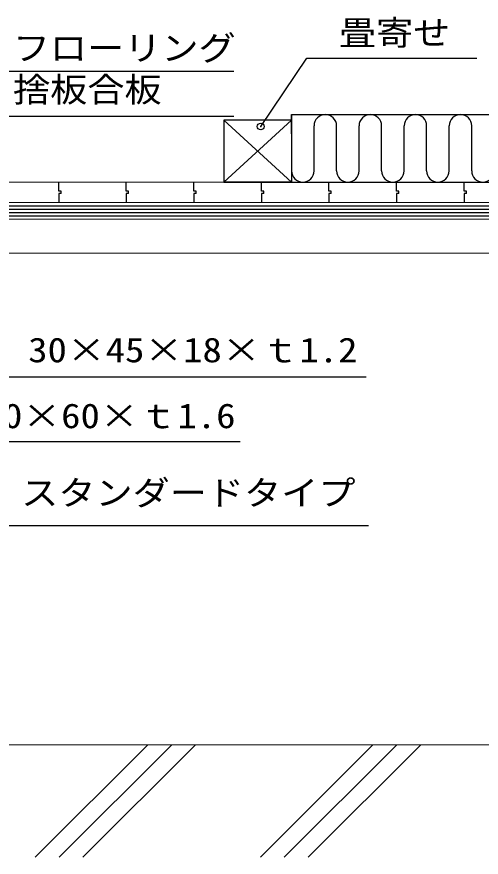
# Model space of a CAD drawing. Units: millimetres, scale not verified. Extents: x -2066 to 2059, y -1474 to 1400.
# Drawn here: x -193 to 220, y -238 to 509 of the extents above; entities that cross this region are included whole.
import ezdxf
from ezdxf.enums import TextEntityAlignment as Align

# ---------------------------------------------------------------- set-up
doc = ezdxf.new("R2010")
doc.units = ezdxf.units.MM
doc.header["$LTSCALE"] = 10
doc.header["$PDMODE"] = 32
doc.header["$PDSIZE"] = 6
doc.layers.add('0-1_中線', color=7, linetype='Continuous', lineweight=18)
for name, color, linetype in [('0-2_太線１', 3, 'Continuous'), ('0-3_太線２', 2, 'Continuous'), ('0-4_細線', 4, 'Continuous'), ('0-6_文字', 7, 'Continuous')]:
    doc.layers.add(name, color=color, linetype=linetype)
doc.styles.add('ＭＳ ゴシック', font='')
doc.styles.get('ＭＳ ゴシック').set_extended_font_data('MS Gothic')

msp = doc.modelspace()

# ---------------------------------------------------------------- linework, layer by layer
at = {"layer": '0-1_中線'}
for p, q in [((-610.63, 362.18), (782.28, 362.18)), ((-680.63, 344.18), (782.28, 344.18)), ((-680.63, 329.18), (782.28, 329.18)), ((-468.13, 299.18), (376.87, 299.18)), ((-695.63, -137.82), (782.28, -137.82)), ((-76.55, -137.82), (-176.55, -237.82)), ((-55.33, -137.82), (-155.33, -237.82)), ((-34.12, -137.82), (-134.12, -237.82)), ((123.45, -137.82), (23.45, -237.82)), ((144.67, -137.82), (44.67, -237.82)), ((165.88, -137.82), (65.88, -237.82))]:
    msp.add_line(p, q, dxfattribs=at)
at = {"layer": '0-2_太線１'}
for p, q in [((-680.63, 341.18), (782.28, 341.18)), ((-680.63, 338.18), (782.28, 338.18)), ((-680.63, 335.18), (782.28, 335.18)), ((-680.63, 332.18), (782.28, 332.18))]:
    msp.add_line(p, q, dxfattribs=at)
at = {"layer": '0-3_太線２'}
for p, q in [((51.11, 422.18), (51.11, 372.18)), ((51.11, 422.18), (497.2, 422.18)), ((51.11, 417.18), (-8.89, 417.18)), ((-8.89, 417.18), (-8.89, 404.18)), ((-8.89, 417.18), (-8.89, 362.18)), ((51.11, 417.18), (-8.89, 362.18)), ((-8.89, 417.18), (51.11, 362.18)), ((71.11, 372.18), (71.11, 412.18)), ((91.11, 372.18), (91.11, 412.18)), ((111.11, 372.18), (111.11, 412.18)), ((131.11, 372.18), (131.11, 412.18)), ((151.11, 372.18), (151.11, 412.18)), ((171.11, 372.18), (171.11, 412.18)), ((191.11, 372.18), (191.11, 412.18)), ((211.11, 372.18), (211.11, 412.18)), ((51.11, 362.18), (-8.89, 362.18)), ((-8.89, 362.18), (464.24, 362.18))]:
    msp.add_line(p, q, dxfattribs=at)
msp.add_lwpolyline([(51.11, 405.23), (51.11, 422.18), (51.11, 362.18)], dxfattribs=at)
for centre, start, end in [((81.11, 412.18), 0, 180), ((121.11, 412.18), 0, 180), ((161.11, 412.18), 0, 180), ((201.11, 412.18), 0, 180), ((61.11, 372.18), 180, 0), ((101.11, 372.18), 180, 0), ((141.11, 372.18), 180, 0), ((181.11, 372.18), 180, 0), ((221.11, 372.18), 180, 0)]:
    msp.add_arc(centre, 10, start, end, dxfattribs=at)
at = {"layer": '0-4_細線'}
for points in [[(-153.63, 352.18), (-153.63, 354.18), (-155.63, 354.18), (-155.63, 362.18)], [(-93.63, 352.18), (-93.63, 354.18), (-95.63, 354.18), (-95.63, 362.18)], [(-33.63, 352.18), (-33.63, 354.18), (-35.63, 354.18), (-35.63, 362.18)], [(26.37, 352.18), (26.37, 354.18), (24.37, 354.18), (24.37, 362.18)], [(86.37, 352.18), (86.37, 354.18), (84.37, 354.18), (84.37, 362.18)], [(146.37, 352.18), (146.37, 354.18), (144.37, 354.18), (144.37, 362.18)], [(206.37, 352.18), (206.37, 354.18), (204.37, 354.18), (204.37, 362.18)], [(-153.63, 352.18), (-155.63, 352.18), (-155.63, 344.18)], [(-93.63, 352.18), (-95.63, 352.18), (-95.63, 344.18)], [(-33.63, 352.18), (-35.63, 352.18), (-35.63, 344.18)], [(26.37, 352.18), (24.37, 352.18), (24.37, 344.18)], [(86.37, 352.18), (84.37, 352.18), (84.37, 344.18)], [(146.37, 352.18), (144.37, 352.18), (144.37, 344.18)], [(206.37, 352.18), (204.37, 352.18), (204.37, 344.18)]]:
    msp.add_lwpolyline(points, dxfattribs=at)
at = {"layer": '0-6_文字'}
for p, q in [((23.7, 411.63), (64.76, 472.29)), ((64.76, 472.29), (215.65, 472.29)), ((-202.49, 460.69), (-0.05, 460.69)), ((-242.49, 420.69), (-0.05, 420.69)), ((-326.92, 189.09), (117.28, 189.09)), ((-362.42, 131.73), (5.56, 131.73)), ((-403.44, 56.97), (119.61, 56.97))]:
    msp.add_line(p, q, dxfattribs=at)
msp.add_point((23.7, 411.63), dxfattribs=at)

# ---------------------------------------------------------------- texts
at = {"layer": '0-6_文字', "style": 'ＭＳ ゴシック'}
for s, width, p in [('畳寄せ', 1.1, (93.21, 477.33)), ('フローリング', 1.1, (-196.45, 463.76)), ('捨板合板', 1.1, (-196.25, 426.88)), ('根太鋼 30×45×18×ｔ1.2', 1.15, (-303.5, 195.44)), ('大引鋼 50×60×ｔ1.6', 1.15, (-343.02, 136.89)), ('ＧＴフロアー スタンダードタイプ', 1.1, (-403.44, 68.39))]:
    msp.add_text(s, height=21.99, dxfattribs=dict(at, width=width)).set_placement(p, align=Align.BOTTOM_LEFT)

doc.saveas('drawing.dxf')
